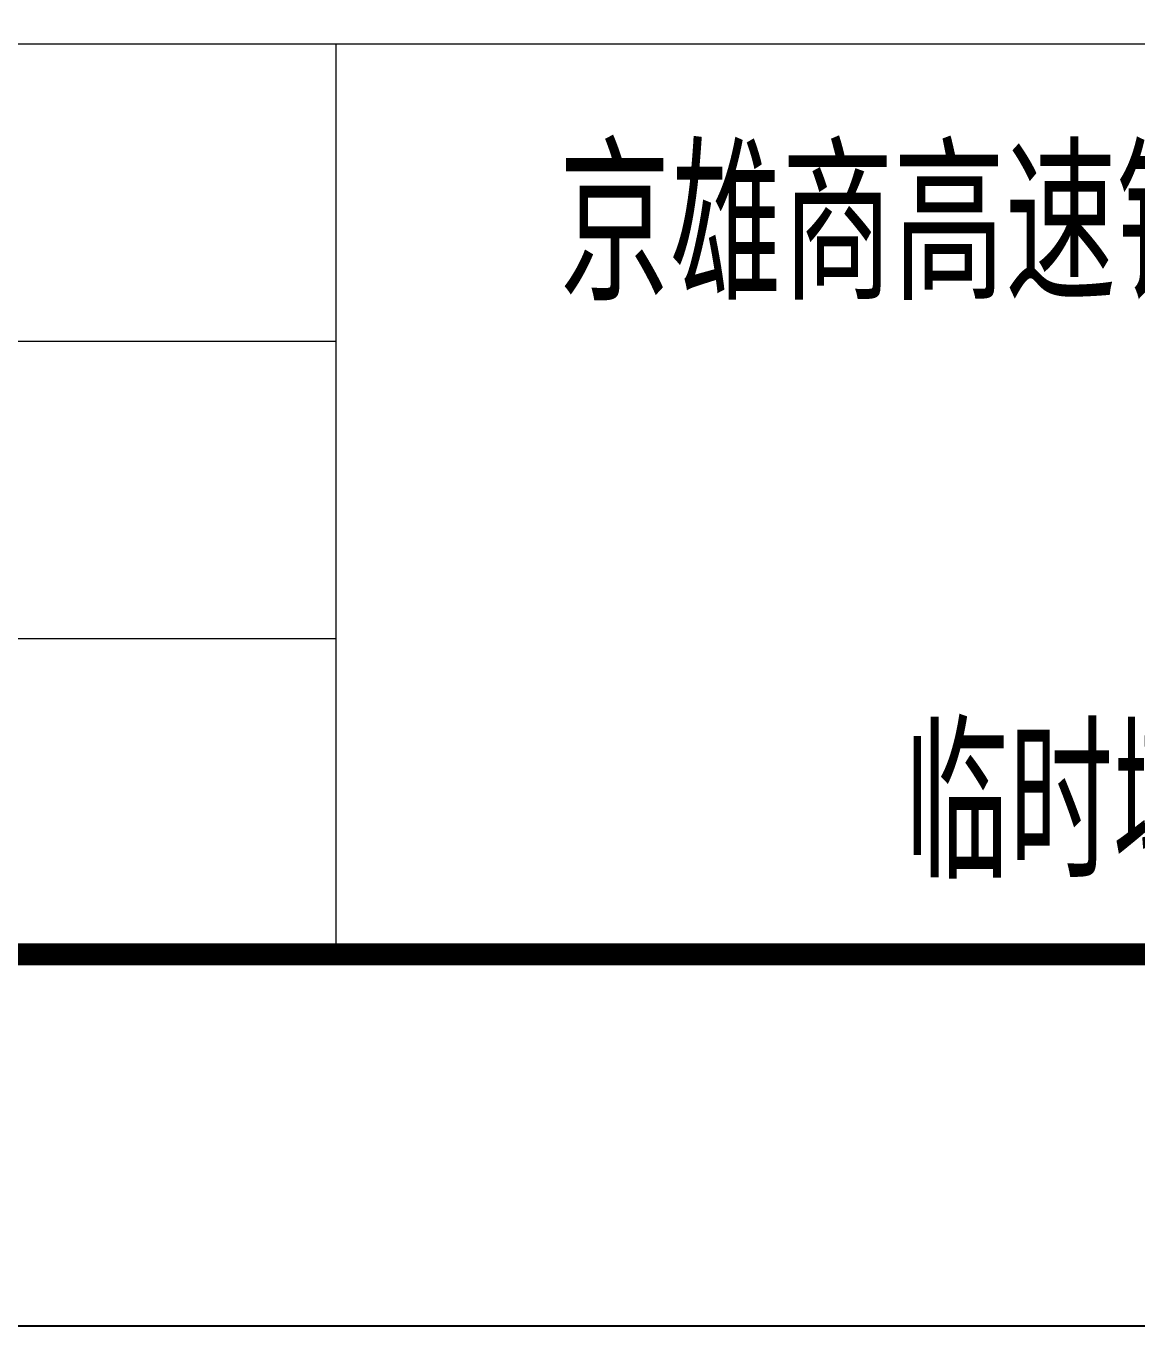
# Model space of a CAD drawing. Extents: x -2876908 to 633791, y -1383861 to 872234.
# Drawn here: x -1141726 to -1126782, y -631023 to -613535 of the extents above; entities that cross this region are included whole.
import ezdxf
from ezdxf.enums import TextEntityAlignment as Align

# ---------------------------------------------------------------- set-up
doc = ezdxf.new("R2010")
doc.units = 0
doc.header["$LTSCALE"] = 5
doc.header["$MEASUREMENT"] = 0
doc.layers.get('0').update_dxf_attribs({"linetype": 'CONTINUOUS', "lineweight": 25})
doc.layers.add('1粗实线', color=1, linetype='CONTINUOUS', lineweight=30)
doc.layers.add('HFZT', color=5, linetype='CONTINUOUS', lineweight=15)
doc.styles.add('TSSD_NORM', font='tssdeng.shx', dxfattribs={"width": 0.7, "bigfont": 'hztxt.shx'})
doc.styles.add('桥梁', font='tssdeng.shx', dxfattribs={"width": 0.75, "bigfont": 'hztxt.shx'})

# ---------------------------------------------------------------- blocks, each defined once
blk = doc.blocks.new('施工设计图框')
at = {"color": 7, "linetype": 'Continuous'}
blk.add_lwpolyline([(-395.504, -13.5), (-395.504, 283.5), (24.496, 283.5), (24.496, -13.5), (-395.504, -13.5)], dxfattribs=at)
at = {"layer": '1粗实线', "color": 7, "linetype": 'Continuous', "const_width": 0.6}
blk.add_lwpolyline([(-370.504, -3.5), (-370.504, 273.5), (14.496, 273.5), (14.496, -3.5), (-370.504, -3.5)], dxfattribs=at)
at = {"layer": 'HFZT'}
for p, q in [((-147.504, 21), (14.496, 21)), ((-111.504, 21), (-111.504, -3.5)), ((-147.504, 13), (-111.504, 13)), ((-147.504, 5), (-111.504, 5)), ((-147.504, -3.5), (14.496, -3.5))]:
    blk.add_line(p, q, dxfattribs=at)
at = {"layer": 'HFZT', "color": 2, "style": '桥梁', "width": 0.75}
blk.add_text('京雄商高速铁路雄安新区至商丘段黄河特大桥', height=4, dxfattribs=at).set_placement((-75.504, 14.101), align=Align.CENTER)
at = {"layer": 'HFZT', "color": 2, "style": 'TSSD_NORM', "width": 0.7}
for tag, height, p in [('比例尺', 2.5, (7.248, 17.5)), ('图号', 2.5, (-20.49, 3.5)), ('日期', 2.5, (7.248, 3.5)), ('图名', 4, (-76.242, 0.75))]:
    blk.add_attdef(tag, text='', height=height, dxfattribs=at).set_placement(p, align=Align.MIDDLE)

msp = doc.modelspace()

# ---------------------------------------------------------------- block references
ref = msp.add_blockref('施工设计图框', (-1081807.531, -624273.382), dxfattribs=dict(xscale=500, yscale=500, zscale=500))
ref.add_attrib('图名', '临时墩L1、L3、L6、L7支架图', dxfattribs={"layer": 'HFZT', "color": 2, "height": 2000, "style": 'TSSD_NORM', "width": 0.7}).set_placement((-1119928.492, -623898.382), align=Align.MIDDLE)

doc.saveas('drawing.dxf')
